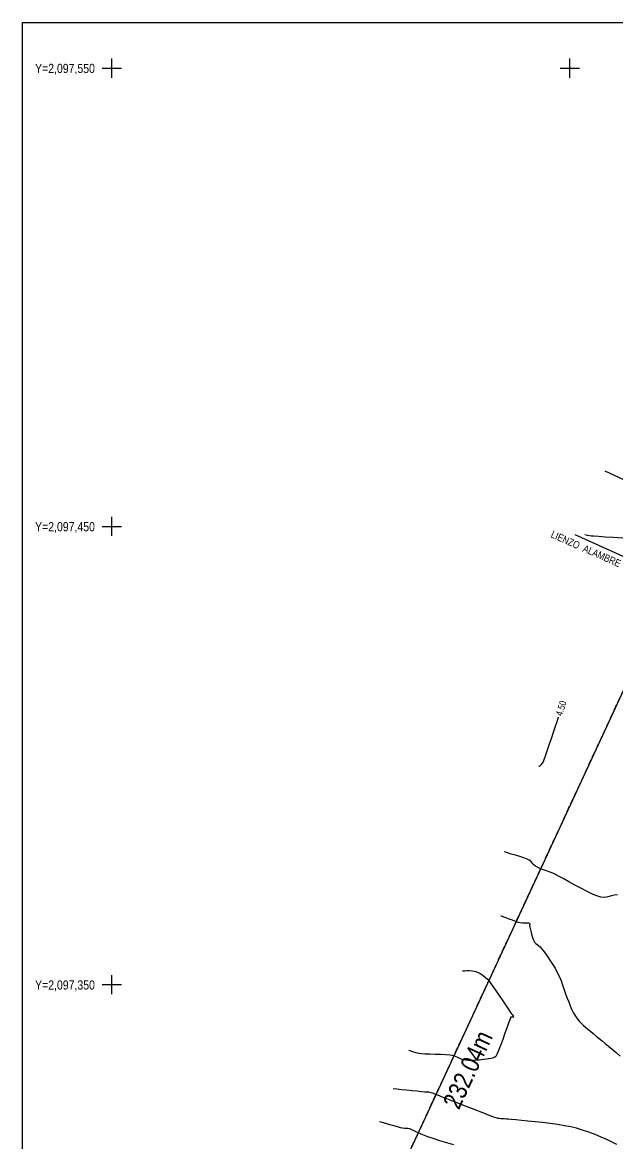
# Model space of a CAD drawing. Header units: metres. Extents: x 587880 to 588453, y 2097032 to 2097560.
# Drawn here: x 587880.5 to 588010.4, y 2097315.3 to 2097560 of the extents above; entities that cross this region are included whole.
import ezdxf

# ---------------------------------------------------------------- set-up
doc = ezdxf.new("R2010")
doc.units = ezdxf.units.M
doc.header["$LTSCALE"] = 5
doc.header["$MEASUREMENT"] = 0
doc.linetypes.add('DASHED2', pattern=[0.375, 0.25, -0.125])
for name, color, linetype in [('1', 7, 'Continuous'), ('CONT-MJR', 24, 'Continuous'), ('CONT-MNR', 44, 'Continuous'), ('COORDS', 7, 'Continuous'), ('DISTANCIAS', 7, 'Continuous'), ('LIENZO DE ALAMBRE DE PUAS', 3, 'Continuous'), ('POLIGONO DE ESCRITURAS', 7, 'DASHED2'), ('POLIGONO DE PROPIEDAD', 1, 'Continuous'), ('RESPALDO DE MACHUELO', 7, 'Continuous'), ('TEXTOS', 7, 'Continuous')]:
    doc.layers.add(name, color=color, linetype=linetype)
doc.styles.add('style1', font='ARIALN.TTF', dxfattribs={"height": 1.5})

# ---------------------------------------------------------------- blocks, each defined once
blk = doc.blocks.new('POLÍGONO ESCRITURA CUYUTLÁN')
blk.add_line((0, 63.29), (74.96, 353.15))

msp = doc.modelspace()

# ---------------------------------------------------------------- linework, layer by layer
at = {"layer": '1'}
for p, q in [((587880.49, 2097031.558), (587880.49, 2097559.969)), ((587880.49, 2097559.969), (588453.35, 2097559.969))]:
    msp.add_line(p, q, dxfattribs=at)
at = {"layer": 'CONT-MJR', "elevation": 5, "flags": 128}
for points in [[(588010.439, 2097369.582), (588009.709, 2097369.521), (588009.108, 2097369.386), (588008.575, 2097369.226), (588008.049, 2097369.088), (588007.469, 2097369.021), (588006.773, 2097369.073), (588006.114, 2097369.278), (588005.129, 2097369.702), (588003.908, 2097370.287), (588002.547, 2097370.979), (588001.136, 2097371.72), (587999.769, 2097372.455), (587998.538, 2097373.127), (587997.537, 2097373.681), (587996.858, 2097374.06), (587996.594, 2097374.207), (587996.444, 2097374.285), (587996.354, 2097374.33), (587996.286, 2097374.312), (587996.054, 2097374.393), (587995.463, 2097374.603), (587994.665, 2097374.897), (587993.808, 2097375.229), (587993.044, 2097375.555), (587992.521, 2097375.829), (587992.176, 2097376.107), (587991.939, 2097376.384), (587991.736, 2097376.659), (587991.496, 2097376.93), (587991.146, 2097377.194), (587990.685, 2097377.408), (587989.971, 2097377.664), (587989.095, 2097377.944), (587988.145, 2097378.23), (587987.209, 2097378.504), (587986.376, 2097378.749), (587985.736, 2097378.945)], [(587984.96, 2097365.043), (587985.043, 2097365.013), (587985.229, 2097364.944), (587985.55, 2097364.822), (587986.041, 2097364.632), (587986.719, 2097364.37), (587987.419, 2097364.105), (587988.09, 2097363.862), (587988.68, 2097363.667), (587989.138, 2097363.545), (587989.662, 2097363.484), (587990.165, 2097363.485), (587990.607, 2097363.504), (587990.892, 2097363.504), (587991.053, 2097363.48), (587991.13, 2097363.448), (587991.159, 2097363.426), (587991.196, 2097363.384), (587991.242, 2097363.294), (587991.259, 2097363.143), (587991.237, 2097362.909), (587991.247, 2097362.564), (587991.323, 2097362.23), (587991.46, 2097361.673), (587991.642, 2097360.996), (587991.849, 2097360.303), (587992.064, 2097359.697), (587992.268, 2097359.282), (587992.558, 2097358.954), (587992.859, 2097358.751), (587993.176, 2097358.557), (587993.52, 2097358.255), (587993.768, 2097357.961), (587994.135, 2097357.494), (587994.593, 2097356.882), (587995.114, 2097356.156), (587995.67, 2097355.343), (587996.234, 2097354.473), (587996.777, 2097353.576), (587997.273, 2097352.679), (587997.685, 2097351.84), (587998.013, 2097351.08), (587998.278, 2097350.379), (587998.503, 2097349.718), (587998.711, 2097349.074), (587998.923, 2097348.428), (587999.163, 2097347.758), (587999.453, 2097347.046), (587999.774, 2097346.271), (588000.028, 2097345.614), (588000.25, 2097345.034), (588000.479, 2097344.49), (588000.75, 2097343.942), (588001.1, 2097343.35), (588001.567, 2097342.673), (588002.075, 2097342.024), (588002.539, 2097341.511), (588002.988, 2097341.086), (588003.445, 2097340.701), (588003.939, 2097340.308), (588004.495, 2097339.859), (588005.139, 2097339.307), (588005.754, 2097338.771), (588006.384, 2097338.241), (588007.039, 2097337.703), (588007.728, 2097337.141), (588008.46, 2097336.542), (588009.245, 2097335.89), (588010.092, 2097335.171), (588011.009, 2097334.371)], [(588010.274, 2097315.15), (588009.226, 2097315.65), (588008.065, 2097316.186), (588006.817, 2097316.735), (588005.509, 2097317.277), (588004.164, 2097317.792), (588002.81, 2097318.258), (588001.47, 2097318.655), (588000.255, 2097318.941), (587998.851, 2097319.209), (587997.312, 2097319.458), (587995.69, 2097319.685), (587994.04, 2097319.891), (587992.414, 2097320.074), (587990.867, 2097320.235), (587989.451, 2097320.371), (587988.22, 2097320.482), (587987.228, 2097320.567), (587986.528, 2097320.625), (587986.173, 2097320.656), (587985.697, 2097320.697), (587985.273, 2097320.724), (587984.927, 2097320.744), (587984.685, 2097320.763), (587984.49, 2097320.784), (587984.335, 2097320.805), (587984.145, 2097320.849), (587983.902, 2097320.929), (587983.44, 2097321.097), (587982.809, 2097321.331), (587982.06, 2097321.614), (587981.243, 2097321.924), (587980.408, 2097322.242), (587979.697, 2097322.517), (587978.722, 2097322.898), (587977.566, 2097323.351), (587976.314, 2097323.843), (587975.048, 2097324.341), (587973.852, 2097324.811), (587972.809, 2097325.221), (587972.003, 2097325.537), (587971.518, 2097325.726), (587970.999, 2097325.928), (587970.523, 2097326.118), (587970.104, 2097326.281), (587969.759, 2097326.406), (587969.502, 2097326.48), (587969.218, 2097326.52), (587968.987, 2097326.521), (587968.696, 2097326.531), (587968.349, 2097326.564), (587967.642, 2097326.634), (587966.676, 2097326.731), (587965.552, 2097326.845), (587964.368, 2097326.964), (587963.227, 2097327.08), (587962.228, 2097327.181), (587961.472, 2097327.258)]]:
    msp.add_lwpolyline(points, dxfattribs=at)
at = {"layer": 'CONT-MNR', "flags": 128}
for points, elevation in [([(588011.61, 2097447.403), (588009.533, 2097447.542), (588007.707, 2097447.669), (588006.235, 2097447.775), (588005.216, 2097447.851), (588004.751, 2097447.891), (588004.284, 2097447.961), (588003.882, 2097448.041), (588003.542, 2097448.117), (588003.264, 2097448.177)], 4.5), ([(587997.438, 2097408.38), (587997.443, 2097408.371), (587997.466, 2097408.331), (587997.48, 2097408.3), (587997.395, 2097408.04), (587997.163, 2097407.336), (587996.818, 2097406.297), (587996.396, 2097405.029), (587995.931, 2097403.64), (587995.458, 2097402.238), (587995.013, 2097400.93), (587994.63, 2097399.823), (587994.344, 2097399.025), (587994.19, 2097398.643), (587993.974, 2097398.31), (587993.742, 2097398.024), (587993.544, 2097397.813), (587993.434, 2097397.708), (587993.312, 2097397.63), (587993.21, 2097397.579)], 4.5), ([(587976.566, 2097353.037), (587976.645, 2097353.033), (587976.814, 2097353.034), (587977.094, 2097353.047), (587977.515, 2097353.071), (587978.104, 2097353.082), (587978.75, 2097353.028), (587979.438, 2097352.865), (587979.97, 2097352.67), (587980.418, 2097352.462), (587980.815, 2097352.224), (587981.195, 2097351.94), (587981.591, 2097351.593), (587982.039, 2097351.166), (587982.472, 2097350.66), (587983.084, 2097349.839), (587983.812, 2097348.804), (587984.597, 2097347.654), (587985.376, 2097346.488), (587986.089, 2097345.407), (587986.674, 2097344.511), (587987.07, 2097343.9), (587987.217, 2097343.674), (587987.258, 2097343.64), (587987.396, 2097343.478), (587987.638, 2097343.158), (587987.734, 2097342.916), (587987.589, 2097342.881), (587987.348, 2097342.918), (587987.12, 2097342.873), (587986.976, 2097342.561), (587986.69, 2097341.798), (587986.301, 2097340.71), (587985.845, 2097339.421), (587985.359, 2097338.058), (587984.88, 2097336.744), (587984.445, 2097335.605), (587984.091, 2097334.766), (587983.855, 2097334.352), (587983.498, 2097334.083), (587983.138, 2097333.947), (587982.733, 2097333.874), (587982.239, 2097333.792), (587981.79, 2097333.719), (587981.125, 2097333.634), (587980.318, 2097333.552), (587979.442, 2097333.483), (587978.572, 2097333.441), (587977.781, 2097333.439), (587977.144, 2097333.489), (587976.501, 2097333.642), (587976.005, 2097333.853), (587975.559, 2097334.089), (587975.063, 2097334.319), (587974.419, 2097334.509), (587973.782, 2097334.598), (587972.872, 2097334.669), (587971.783, 2097334.725), (587970.612, 2097334.772), (587969.454, 2097334.816), (587968.403, 2097334.86), (587967.556, 2097334.911), (587967.008, 2097334.972), (587966.454, 2097335.1), (587965.965, 2097335.249), (587965.538, 2097335.404), (587965.169, 2097335.546), (587964.855, 2097335.658)], 4.5), ([(587974.674, 2097315.018), (587973.678, 2097315.317), (587972.634, 2097315.632), (587971.595, 2097315.949), (587970.613, 2097316.256), (587969.744, 2097316.539), (587969.04, 2097316.785), (587968.285, 2097317.082), (587967.576, 2097317.387), (587966.922, 2097317.685), (587966.332, 2097317.961), (587965.816, 2097318.199), (587965.383, 2097318.384), (587965.043, 2097318.501), (587964.605, 2097318.586), (587964.253, 2097318.607), (587963.898, 2097318.62), (587963.452, 2097318.68), (587963.015, 2097318.783), (587962.353, 2097318.96), (587961.547, 2097319.186), (587960.675, 2097319.434), (587959.819, 2097319.681), (587959.057, 2097319.9), (587958.469, 2097320.067)], 5.5)]:
    msp.add_lwpolyline(points, dxfattribs=dict(at, elevation=elevation))
at = {"layer": 'COORDS', "linetype": 'Continuous'}
for p, q in [((587897.9, 2097550), (587902.1, 2097550)), ((587900, 2097547.9), (587900, 2097552.1)), ((587997.9, 2097550), (588002.1, 2097550)), ((588000, 2097547.9), (588000, 2097552.1)), ((587900, 2097447.9), (587900, 2097452.1)), ((587897.9, 2097450), (587902.1, 2097450)), ((587900, 2097347.9), (587900, 2097352.1)), ((587897.9, 2097350), (587902.1, 2097350))]:
    msp.add_line(p, q, dxfattribs=at)
at = {"layer": 'LIENZO DE ALAMBRE DE PUAS'}
msp.add_line((588001.086, 2097448.237), (588025.076, 2097437.419), dxfattribs=at)
at = {"layer": 'POLIGONO DE PROPIEDAD', "linetype": 'Continuous', "flags": 128}
msp.add_lwpolyline([(588132.581, 2097125.566), (588230.459, 2097334.983), (588085.421, 2097409.317), (588022.918, 2097438.392), (587925.28, 2097227.892)], close=True, dxfattribs=at)
at = {"layer": 'RESPALDO DE MACHUELO'}
msp.add_line((588007.653, 2097462.14), (588027.038, 2097453.085), dxfattribs=at)

# ---------------------------------------------------------------- block references
at = {"layer": 'POLIGONO DE ESCRITURAS', "rotation": 349.6161373277561}
msp.add_blockref('POLÍGONO ESCRITURA CUYUTLÁN', (587913.873, 2097165.642), dxfattribs=at)

# ---------------------------------------------------------------- texts
at = {"layer": 'CONT-MNR', "insert": (587998.104, 2097410.305), "char_height": 1.5, "attachment_point": 5, "rotation": 72.46349, "style": 'style1'}
msp.add_mtext('{4.50}', dxfattribs=at)
at = {"layer": 'COORDS', "linetype": 'Continuous', "style": 'style1'}
for s, p in [(' Y=2,097,550', (587882.623, 2097548.927)), (' Y=2,097,450', (587882.623, 2097448.927)), (' Y=2,097,350', (587882.623, 2097348.927))]:
    msp.add_text(s, height=2, dxfattribs=at).set_placement(p)
at = {"layer": 'DISTANCIAS', "insert": (587975.913, 2097332.301), "char_height": 4, "attachment_point": 2, "rotation": 65.11614, "style": 'style1'}
msp.add_mtext('232.04m', dxfattribs=at)
at = {"layer": 'TEXTOS', "style": 'style1'}
msp.add_text('LIENZO  ALAMBRE  DE  PÚAS', height=1.6, rotation=336.15486, dxfattribs=at).set_placement((587995.699, 2097447.674))

doc.saveas('drawing.dxf')
